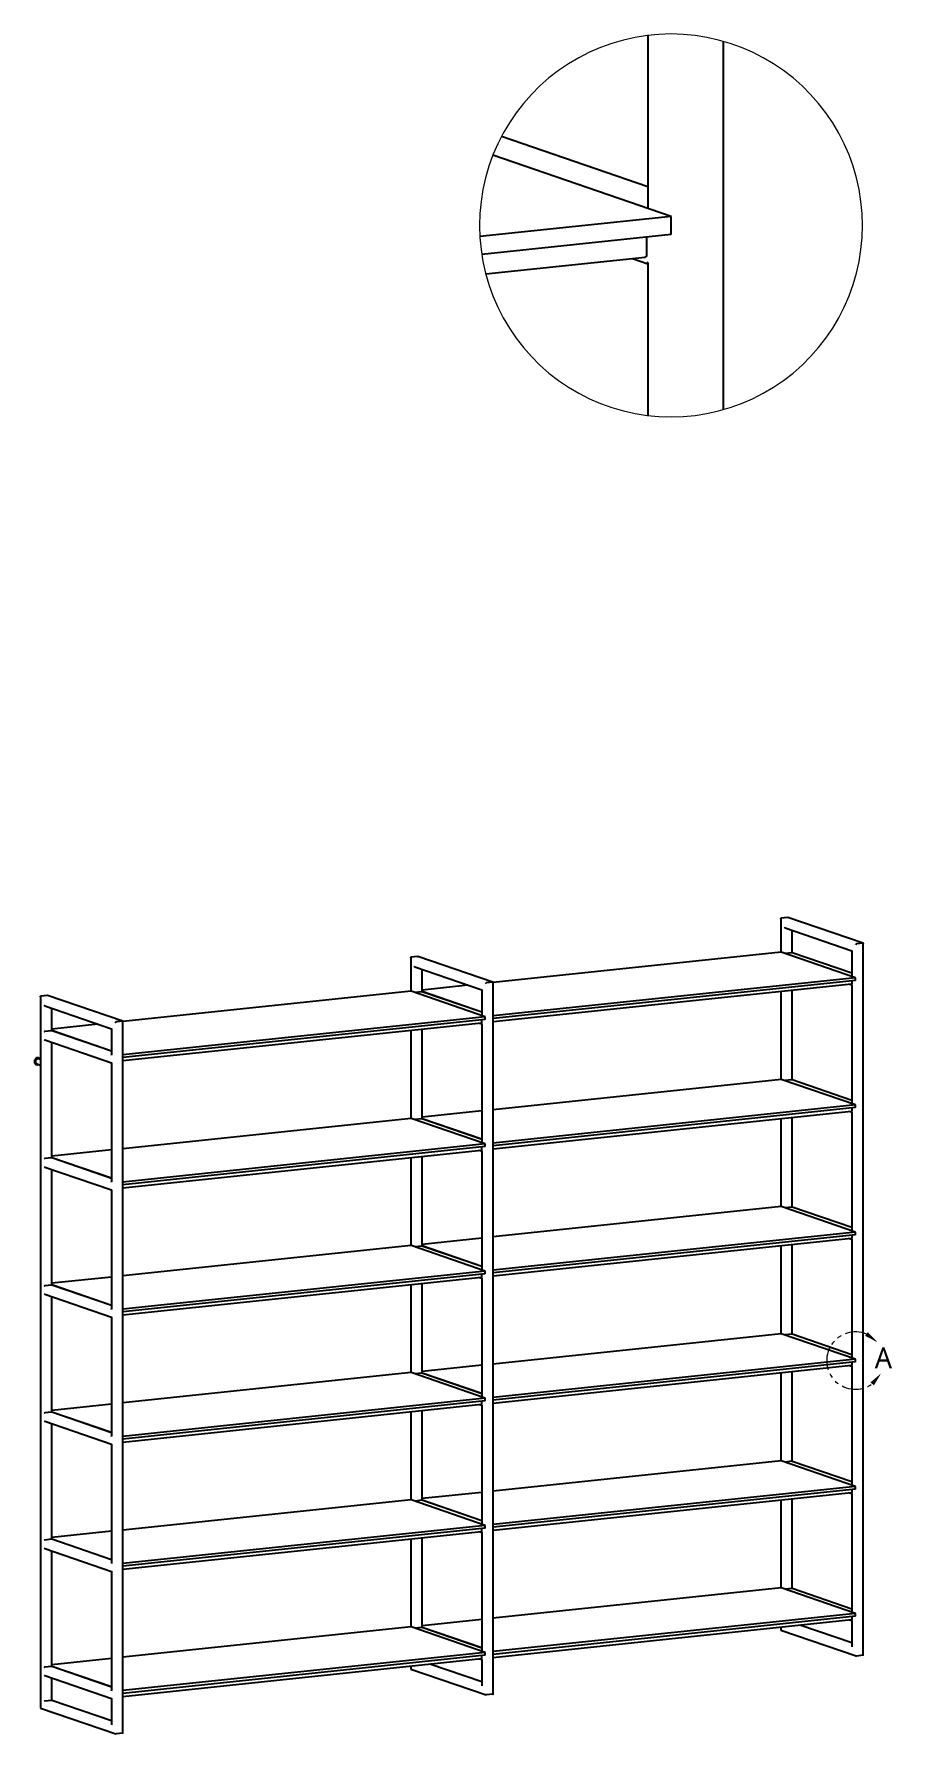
# Model space of a CAD drawing. Header units: millimetres. Extents: x 20 to 1420, y 6 to 408.
# Drawn here: x 1043.3 to 1167.5, y 161.8 to 407.9 of the extents above; entities that cross this region are included whole.
import ezdxf

# ---------------------------------------------------------------- set-up
doc = ezdxf.new("R2010")
doc.units = ezdxf.units.MM
doc.header["$LTSCALE"] = 12.7
doc.linetypes.add('ONS_PHANTOM', pattern=[0.5, 0.25, -0.05, 0.05, -0.05, 0.05, -0.05])
for name, color, linetype, lineweight in [('DETAIL_VIEW_BORDER', 7, 'Continuous', 15), ('DETAIL_VIEW_PARENT_BORDER', 7, 'ONS_PHANTOM', 15), ('SKETCHED_GEOMETRY', 7, 'Continuous', 15), ('Visible', 7, 'Continuous', 25)]:
    doc.layers.add(name, color=color, linetype=linetype, lineweight=lineweight)
doc.styles.add('Onshape-Standard', font='NotoSans-Regular.ttf')

msp = doc.modelspace()

# ---------------------------------------------------------------- linework, layer by layer
at = {"layer": 'DETAIL_VIEW_BORDER', "flags": 128}
msp.add_lwpolyline([(1163.22302, 380.15791), (1163.16832, 381.89851), (1163.00443, 383.63225), (1162.73201, 385.35228), (1162.35212, 387.0518), (1161.86627, 388.72412), (1161.27636, 390.36263), (1160.58475, 391.96087), (1159.79414, 393.51253), (1158.90766, 395.01148), (1157.92881, 396.45181), (1156.86145, 397.82784), (1155.7098, 399.13414), (1154.4784, 400.36554), (1153.17211, 401.51719), (1151.79608, 402.58455), (1150.35574, 403.5634), (1148.85679, 404.44987), (1147.30513, 405.24048), (1145.7069, 405.9321), (1144.06838, 406.522), (1142.39607, 407.00786), (1140.69654, 407.38774), (1138.97651, 407.66017), (1137.24278, 407.82406), (1135.50217, 407.87876), (1133.76156, 407.82406), (1132.02783, 407.66017), (1130.3078, 407.38774), (1128.60828, 407.00786), (1126.93596, 406.522), (1125.29745, 405.9321), (1123.69921, 405.24048), (1122.14755, 404.44987), (1120.6486, 403.5634), (1119.20826, 402.58455), (1117.83224, 401.51719), (1116.52594, 400.36554), (1115.29454, 399.13414), (1114.14289, 397.82784), (1113.07553, 396.45181), (1112.09668, 395.01148), (1111.21021, 393.51253), (1110.4196, 391.96087), (1109.72798, 390.36263), (1109.13808, 388.72412), (1108.65222, 387.0518), (1108.27233, 385.35228), (1107.99991, 383.63225), (1107.83602, 381.89851), (1107.78132, 380.15791), (1107.83602, 378.4173), (1107.99991, 376.68356), (1108.27233, 374.96354), (1108.65222, 373.26401), (1109.13808, 371.59169), (1109.72798, 369.95318), (1110.4196, 368.35494), (1111.21021, 366.80329), (1112.09668, 365.30433), (1113.07553, 363.864), (1114.14289, 362.48797), (1115.29454, 361.18168), (1116.52594, 359.95028), (1117.83224, 358.79863), (1119.20826, 357.73127), (1120.6486, 356.75242), (1122.14755, 355.86594), (1123.69921, 355.07533), (1125.29745, 354.38371), (1126.93596, 353.79381), (1128.60828, 353.30796), (1130.3078, 352.92807), (1132.02783, 352.65565), (1133.76156, 352.49176), (1135.50217, 352.43706), (1137.24278, 352.49176), (1138.97651, 352.65565), (1140.69654, 352.92807), (1142.39607, 353.30796), (1144.06838, 353.79381), (1145.7069, 354.38371), (1147.30513, 355.07533), (1148.85679, 355.86594), (1150.35574, 356.75242), (1151.79608, 357.73127), (1153.17211, 358.79863), (1154.4784, 359.95028), (1155.7098, 361.18168), (1156.86145, 362.48797), (1157.92881, 363.864), (1158.90766, 365.30433), (1159.79414, 366.80329), (1160.58475, 368.35494), (1161.27636, 369.95318), (1161.86627, 371.59169), (1162.35212, 373.26401), (1162.73201, 374.96354), (1163.00443, 376.68356), (1163.16832, 378.4173)], close=True, dxfattribs=at)
at = {"layer": 'DETAIL_VIEW_PARENT_BORDER', "color": 251, "lineweight": 13}
msp.add_arc((1162.19902, 215.83008), 4.15813, 67.1063959, 305.9865814, dxfattribs=at)
for points in [[(1165.40532, 218.47766), (1164.00029, 219.9395), (1163.60212, 219.40479)], [(1165.92173, 213.97766), (1164.37543, 212.66614), (1164.88437, 212.23553)]]:
    msp.add_solid(points, dxfattribs=at)
at = {"layer": 'Visible', "color": 7}
for p, q in [((1132.13139, 407.66996), (1132.13139, 382.62635)), ((1143.09834, 353.51199), (1143.09834, 406.80383)), ((1132.13139, 385.74373), (1110.96209, 393.02558)), ((1135.50217, 381.46687), (1109.71839, 390.33602)), ((1135.50217, 381.46687), (1107.83176, 378.55293)), ((1135.50217, 378.84895), (1135.50217, 381.46687)), ((1135.50217, 378.84895), (1108.11376, 375.96471)), ((1131.95183, 378.47506), (1131.95183, 375.9797)), ((1108.68943, 373.13595), (1131.76213, 375.56571)), ((1129.90436, 375.37007), (1132.13139, 374.60402)), ((1132.13139, 374.72314), (1132.13139, 352.64586))]:
    msp.add_line(p, q, dxfattribs=at)
at = {"layer": 'Visible'}
for p, q in [((1151.40548, 279.8353), (1151.40548, 274.94047)), ((1152.40666, 279.98714), (1151.44417, 279.88578)), ((1152.02235, 278.45406), (1161.69341, 275.12739)), ((1163.32155, 276.2383), (1152.43366, 279.98353)), ((1153.05053, 274.86274), (1153.05053, 278.10039)), ((1163.29976, 276.24011), (1162.33727, 276.13875)), ((1163.33845, 173.2099), (1163.33845, 276.21462)), ((1097.81223, 274.19146), (1097.81223, 269.29663)), ((1098.81341, 274.34329), (1097.85092, 274.24194)), ((1109.7283, 270.59446), (1098.84041, 274.33969)), ((1151.45117, 274.94528), (1109.74519, 270.55328)), ((1162.19902, 271.24822), (1151.45117, 274.94528)), ((1153.01184, 274.87036), (1152.04934, 274.76901)), ((1161.69341, 271.88975), (1153.03363, 274.86855)), ((1161.69341, 275.14526), (1161.69341, 271.42214)), ((1098.42909, 272.81022), (1108.10015, 269.48355)), ((1099.45727, 269.2189), (1099.45727, 272.45654)), ((1162.19902, 271.24822), (1109.74519, 265.72437)), ((1162.19902, 270.85553), (1109.74519, 265.33168)), ((1161.66647, 270.79945), (1161.66647, 270.42514)), ((1162.19902, 270.85553), (1162.19902, 271.24822)), ((1044.21897, 268.54762), (1044.21897, 165.5429)), ((1045.22016, 268.69945), (1044.25766, 268.59809)), ((1056.13504, 264.95061), (1045.24715, 268.69585)), ((1097.85791, 269.30144), (1056.15194, 264.90943)), ((1108.60577, 265.60438), (1097.85791, 269.30144)), ((1099.41858, 269.22652), (1098.45609, 269.12516)), ((1108.10015, 266.24591), (1099.44038, 269.22471)), ((1106.10481, 270.16991), (1099.45727, 269.46987)), ((1108.10015, 266.26971), (1099.45727, 269.2427)), ((1108.10015, 269.50142), (1108.10015, 265.7783)), ((1109.7065, 270.59627), (1108.74401, 270.49491)), ((1109.74519, 167.56606), (1109.74519, 270.57078)), ((1109.74519, 264.89827), (1161.63802, 270.36304)), ((1151.40548, 269.28547), (1151.40548, 256.53321)), ((1153.05053, 256.45547), (1153.05053, 269.45871)), ((1161.35935, 270.3337), (1161.69341, 270.21879)), ((1161.69341, 270.23666), (1161.69341, 253.01488)), ((1044.83584, 267.16638), (1054.5069, 263.83971)), ((1045.86402, 263.57506), (1045.86402, 266.8127)), ((1045.82533, 263.58268), (1044.86284, 263.48132)), ((1054.5069, 260.60206), (1045.84712, 263.58087)), ((1052.51156, 264.52607), (1045.86402, 263.82602)), ((1054.5069, 260.62586), (1045.86402, 263.59886)), ((1054.5069, 263.85758), (1054.5069, 260.10016)), ((1056.11325, 264.95243), (1055.15076, 264.85107)), ((1108.60577, 265.60438), (1056.15194, 260.08053)), ((1108.60577, 265.21169), (1056.15194, 259.68784)), ((1056.15194, 161.92222), (1056.15194, 264.92693)), ((1056.15194, 259.25443), (1108.04476, 264.7192)), ((1097.81223, 263.64163), (1097.81223, 250.88936)), ((1099.45727, 250.81163), (1099.45727, 263.81486)), ((1107.7661, 264.68986), (1108.10015, 264.57495)), ((1108.07322, 265.15561), (1108.07322, 264.7813)), ((1108.10015, 264.59282), (1108.10015, 247.37103)), ((1108.60577, 265.21169), (1108.60577, 265.60438)), ((1044.83584, 262.25777), (1054.5069, 258.93111)), ((1045.86402, 245.16779), (1045.86402, 261.9041)), ((1043.608, 258.69182), (1043.65641, 258.67517)), ((1043.69707, 258.79337), (1044.21897, 258.61385)), ((1043.98169, 259.62079), (1043.93327, 259.63744)), ((1044.21897, 259.40698), (1043.94103, 259.50259)), ((1054.5069, 258.94897), (1054.5069, 241.6929)), ((1151.45117, 256.53802), (1109.74519, 252.14601)), ((1162.19902, 252.84095), (1151.45117, 256.53802)), ((1153.01184, 256.4631), (1152.04934, 256.36174)), ((1161.69341, 253.48248), (1153.03363, 256.46129)), ((1108.10015, 251.97277), (1099.45727, 251.0626)), ((1162.19902, 252.84095), (1109.74519, 247.3171)), ((1162.19902, 252.44826), (1109.74519, 246.92441)), ((1109.74519, 246.49101), (1161.63802, 251.95578)), ((1153.05053, 238.04821), (1153.05053, 251.05144)), ((1161.35935, 251.92643), (1161.69341, 251.81153)), ((1161.66647, 252.39218), (1161.66647, 252.01788)), ((1161.69341, 251.82939), (1161.69341, 234.60761)), ((1162.19902, 252.44826), (1162.19902, 252.84095)), ((1097.85791, 250.89418), (1056.15194, 246.50217)), ((1108.60577, 247.19711), (1097.85791, 250.89418)), ((1099.41858, 250.81926), (1098.45609, 250.7179)), ((1108.10015, 247.83864), (1099.44038, 250.81744)), ((1108.10015, 247.86244), (1099.45727, 250.83543)), ((1151.40548, 250.8782), (1151.40548, 238.12594)), ((1054.5069, 246.32893), (1045.86402, 245.41876)), ((1108.60577, 247.19711), (1056.15194, 241.67326)), ((1108.60577, 246.80442), (1056.15194, 241.28057)), ((1056.15194, 240.84717), (1108.04476, 246.31194)), ((1107.7661, 246.28259), (1108.10015, 246.16768)), ((1108.07322, 246.74834), (1108.07322, 246.37404)), ((1108.10015, 246.18555), (1108.10015, 228.96377)), ((1108.60577, 246.80442), (1108.60577, 247.19711)), ((1044.83584, 243.85051), (1054.5069, 240.52384)), ((1045.82533, 245.17541), (1044.86284, 245.07406)), ((1054.5069, 242.1948), (1045.84712, 245.1736)), ((1054.5069, 242.2186), (1045.86402, 245.19159)), ((1097.81223, 245.23436), (1097.81223, 232.4821)), ((1099.45727, 232.40437), (1099.45727, 245.4076)), ((1045.86402, 226.76053), (1045.86402, 243.49683)), ((1054.5069, 240.54171), (1054.5069, 223.28563)), ((1151.45117, 238.13075), (1109.74519, 233.73875)), ((1162.19902, 234.43369), (1151.45117, 238.13075)), ((1153.01184, 238.05583), (1152.04934, 237.95448)), ((1161.69341, 235.07522), (1153.03363, 238.05402)), ((1162.19902, 234.43369), (1109.74519, 228.90984)), ((1162.19902, 234.041), (1109.74519, 228.51715)), ((1161.66647, 233.98492), (1161.66647, 233.61061)), ((1162.19902, 234.041), (1162.19902, 234.43369)), ((1097.85791, 232.48691), (1056.15194, 228.0949)), ((1108.60577, 228.78985), (1097.85791, 232.48691)), ((1099.41858, 232.41199), (1098.45609, 232.31063)), ((1108.10015, 229.43138), (1099.44038, 232.41018)), ((1108.10015, 233.56551), (1099.45727, 232.65534)), ((1108.10015, 229.45518), (1099.45727, 232.42817)), ((1109.74519, 228.08374), (1161.63802, 233.54852)), ((1151.40548, 232.47094), (1151.40548, 219.71868)), ((1153.05053, 219.64095), (1153.05053, 232.64418)), ((1161.35935, 233.51917), (1161.69341, 233.40426)), ((1161.69341, 233.42213), (1161.69341, 216.20035)), ((1045.82533, 226.76815), (1044.86284, 226.66679)), ((1054.5069, 223.78753), (1045.84712, 226.76634)), ((1054.5069, 227.92167), (1045.86402, 227.01149)), ((1054.5069, 223.81133), (1045.86402, 226.78433)), ((1108.60577, 228.78985), (1056.15194, 223.266)), ((1108.60577, 228.39716), (1056.15194, 222.87331)), ((1056.15194, 222.4399), (1108.04476, 227.90467)), ((1097.81223, 226.8271), (1097.81223, 214.07483)), ((1099.45727, 213.9971), (1099.45727, 227.00033)), ((1107.7661, 227.87533), (1108.10015, 227.76042)), ((1108.07322, 228.34108), (1108.07322, 227.96677)), ((1108.10015, 227.77829), (1108.10015, 210.5565)), ((1108.60577, 228.39716), (1108.60577, 228.78985)), ((1044.83584, 225.44324), (1054.5069, 222.11658)), ((1045.86402, 208.35326), (1045.86402, 225.08957)), ((1054.5069, 222.13444), (1054.5069, 204.87837)), ((1151.45117, 219.72349), (1109.74519, 215.33148)), ((1162.19902, 216.02642), (1151.45117, 219.72349)), ((1153.01184, 219.64857), (1152.04934, 219.54721)), ((1161.69341, 216.66795), (1153.03363, 219.64676)), ((1108.10015, 215.15824), (1099.45727, 214.24807)), ((1162.19902, 216.02642), (1109.74519, 210.50257)), ((1162.19902, 215.63374), (1109.74519, 210.10988)), ((1109.74519, 209.67648), (1161.63802, 215.14125)), ((1153.05053, 201.23368), (1153.05053, 214.23691)), ((1161.35935, 215.1119), (1161.69341, 214.997)), ((1161.66647, 215.57765), (1161.66647, 215.20335)), ((1161.69341, 215.01486), (1161.69341, 197.79308)), ((1162.19902, 215.63374), (1162.19902, 216.02642)), ((1097.85791, 214.07965), (1056.15194, 209.68764)), ((1108.60577, 210.38258), (1097.85791, 214.07965)), ((1099.41858, 214.00473), (1098.45609, 213.90337)), ((1108.10015, 211.02411), (1099.44038, 214.00292)), ((1108.10015, 211.04791), (1099.45727, 214.0209)), ((1151.40548, 214.06367), (1151.40548, 201.31141)), ((1054.5069, 209.5144), (1045.86402, 208.60423)), ((1108.60577, 210.38258), (1056.15194, 204.85873)), ((1108.60577, 209.98989), (1056.15194, 204.46604)), ((1056.15194, 204.03264), (1108.04476, 209.49741)), ((1107.7661, 209.46806), (1108.10015, 209.35315)), ((1108.07322, 209.93381), (1108.07322, 209.55951)), ((1108.10015, 209.37102), (1108.10015, 192.14924)), ((1108.60577, 209.98989), (1108.60577, 210.38258)), ((1044.83584, 207.03598), (1054.5069, 203.70931)), ((1045.82533, 208.36089), (1044.86284, 208.25953)), ((1054.5069, 205.38027), (1045.84712, 208.35907)), ((1054.5069, 205.40407), (1045.86402, 208.37706)), ((1097.81223, 208.41983), (1097.81223, 195.66757)), ((1099.45727, 195.58984), (1099.45727, 208.59307)), ((1045.86402, 189.946), (1045.86402, 206.6823)), ((1054.5069, 203.72718), (1054.5069, 186.4711)), ((1151.45117, 201.31622), (1109.74519, 196.92422)), ((1162.19902, 197.61916), (1151.45117, 201.31622)), ((1153.01184, 201.24131), (1152.04934, 201.13995)), ((1161.69341, 198.26069), (1153.03363, 201.23949)), ((1162.19902, 197.61916), (1109.74519, 192.09531)), ((1162.19902, 197.22647), (1109.74519, 191.70262)), ((1161.66647, 197.17039), (1161.66647, 196.79608)), ((1162.19902, 197.22647), (1162.19902, 197.61916)), ((1097.85791, 195.67238), (1056.15194, 191.28037)), ((1108.60577, 191.97532), (1097.85791, 195.67238)), ((1099.41858, 195.59746), (1098.45609, 195.4961)), ((1108.10015, 192.61685), (1099.44038, 195.59565)), ((1108.10015, 196.75098), (1099.45727, 195.84081)), ((1108.10015, 192.64065), (1099.45727, 195.61364)), ((1109.74519, 191.26921), (1161.63802, 196.73399)), ((1151.40548, 195.65641), (1151.40548, 182.90415)), ((1153.05053, 182.82642), (1153.05053, 195.82965)), ((1161.35935, 196.70464), (1161.69341, 196.58973)), ((1161.69341, 196.6076), (1161.69341, 179.38582)), ((1108.60577, 191.97532), (1056.15194, 186.45147)), ((1108.60577, 191.58263), (1108.60577, 191.97532)), ((1045.82533, 189.95362), (1044.86284, 189.85226)), ((1054.5069, 186.973), (1045.84712, 189.95181)), ((1054.5069, 191.10714), (1045.86402, 190.19697)), ((1054.5069, 186.9968), (1045.86402, 189.9698)), ((1108.60577, 191.58263), (1056.15194, 186.05878)), ((1056.15194, 185.62537), (1108.04476, 191.09014)), ((1097.81223, 190.01257), (1097.81223, 177.26031)), ((1099.45727, 177.18257), (1099.45727, 190.18581)), ((1107.7661, 191.0608), (1108.10015, 190.94589)), ((1108.07322, 191.52655), (1108.07322, 191.15224)), ((1108.10015, 190.96376), (1108.10015, 173.74197)), ((1044.83584, 188.62871), (1054.5069, 185.30205)), ((1045.86402, 171.53873), (1045.86402, 188.27504)), ((1054.5069, 185.31991), (1054.5069, 168.06384)), ((1151.45117, 182.90896), (1109.74519, 178.51695)), ((1162.19902, 179.21189), (1151.45117, 182.90896)), ((1153.01184, 182.83404), (1152.04934, 182.73268)), ((1161.69341, 179.85342), (1153.03363, 182.83223)), ((1097.85791, 177.26512), (1056.15194, 172.87311)), ((1108.60577, 173.56805), (1097.85791, 177.26512)), ((1108.10015, 178.34371), (1099.45727, 177.43354)), ((1108.10015, 174.23338), (1099.45727, 177.20637)), ((1162.19902, 179.21189), (1109.74519, 173.68804)), ((1162.19902, 178.81921), (1109.74519, 173.29536)), ((1109.74519, 172.86195), (1161.63802, 178.32672)), ((1151.40548, 177.24915), (1151.40548, 176.83059)), ((1161.69341, 174.94482), (1154.15322, 177.53851)), ((1161.35935, 178.29738), (1161.69341, 178.18247)), ((1161.66647, 178.76312), (1161.66647, 178.38882)), ((1161.69341, 178.20033), (1161.69341, 174.44292)), ((1162.19902, 178.81921), (1162.19902, 179.21189)), ((1099.41858, 177.1902), (1098.45609, 177.08884)), ((1108.10015, 174.20958), (1099.44038, 177.18839)), ((1151.42238, 176.80691), (1162.31027, 173.06167)), ((1054.5069, 172.69987), (1045.86402, 171.7897)), ((1108.60577, 173.56805), (1056.15194, 168.0442)), ((1108.60577, 173.17536), (1056.15194, 167.65151)), ((1056.15194, 167.21811), (1108.04476, 172.68288)), ((1107.7661, 172.65353), (1108.10015, 172.53862)), ((1108.07322, 173.11928), (1108.07322, 172.74498)), ((1108.10015, 172.55649), (1108.10015, 168.79907)), ((1108.60577, 173.17536), (1108.60577, 173.56805)), ((1163.29976, 173.15943), (1162.33727, 173.05807)), ((1044.83584, 170.22145), (1054.5069, 166.89478)), ((1045.82533, 171.54636), (1044.86284, 171.445)), ((1054.5069, 168.56574), (1045.84712, 171.54454)), ((1054.5069, 168.58954), (1045.86402, 171.56253)), ((1045.86402, 166.63013), (1045.86402, 169.86777)), ((1097.81223, 171.6053), (1097.81223, 171.18674)), ((1097.82913, 171.16307), (1108.71702, 167.41783)), ((1108.10015, 169.30098), (1100.55996, 171.89466)), ((1109.7065, 167.51559), (1108.74401, 167.41423)), ((1044.23587, 165.51922), (1055.12376, 161.77399)), ((1045.82533, 166.63775), (1044.86284, 166.53639)), ((1054.5069, 163.65714), (1045.84712, 166.63594)), ((1054.5069, 166.91265), (1054.5069, 163.15523)), ((1056.11325, 161.87174), (1055.15076, 161.77039))]:
    msp.add_line(p, q, dxfattribs=at)
at = {"layer": 'Visible', "color": 7, "flags": 128}
msp.add_lwpolyline([(1132.13139, 374.72314), (1132.13847, 374.78256), (1132.1595, 374.84702), (1132.1939, 374.91471)], dxfattribs=at)
at = {"layer": 'Visible', "color": 7, "extrusion": (0, 0, -1)}
msp.add_ellipse((1131.70976, 376.06296), major_axis=(-0.05236, 0.49725), ratio=0.475287896, start_param=1.788842209, end_param=3.141592654, dxfattribs=at)
at = {"layer": 'Visible', "extrusion": (0, 0, -1)}
for centre, major_axis, ratio, start_param, end_param in [((1151.48048, 279.79966), (-0.05623, 0.0788), 0.629804673, 5.054653411, 6.625449737), ((1152.01303, 278.53658), (-0.05623, 0.0788), 0.629804673, 3.864747317, 5.054653411), ((1152.44297, 279.90102), (-0.05623, 0.0788), 0.629804673, 6.625449737, 7.006339971), ((1162.30096, 276.07761), (-0.07065, -0.05041), 0.499332158, 7.130826971, 8.701623297), ((1163.26345, 276.17897), (-0.07065, -0.05041), 0.499332158, 8.701623297, 9.767042391), ((1097.88723, 274.15582), (-0.05623, 0.0788), 0.629804673, 5.054653411, 6.625449737), ((1098.84972, 274.25717), (-0.05623, 0.0788), 0.629804673, 6.625449737, 7.006339971), ((1161.76841, 275.18091), (-0.07065, -0.05041), 0.499332158, 6.625449737, 7.130826971), ((1098.41978, 272.89274), (-0.05623, 0.0788), 0.629804673, 3.864747317, 5.054653411), ((1044.29397, 268.51197), (-0.05623, 0.0788), 0.629804673, 5.054653411, 6.625449737), ((1045.25647, 268.61333), (-0.05623, 0.0788), 0.629804673, 6.625449737, 7.006339971), ((1108.17515, 269.53707), (-0.07065, -0.05041), 0.499332158, 6.625449737, 7.130826971), ((1108.7077, 270.43377), (-0.07065, -0.05041), 0.499332158, 7.130826971, 8.701623297), ((1109.67019, 270.53513), (-0.07065, -0.05041), 0.499332158, 8.701623297, 9.767042391), ((1161.63016, 270.43763), (-0.00785, 0.07459), 0.475287896, 1.788842209, 3.141592654), ((1161.76841, 270.2723), (-0.07065, -0.05041), 0.499332158, 6.625449737, 7.130826971), ((1044.82653, 267.24889), (-0.05623, 0.0788), 0.629804673, 3.864747317, 5.054653411), ((1054.5819, 263.89322), (-0.07065, -0.05041), 0.499332158, 6.625449737, 7.130826971), ((1055.11445, 264.78993), (-0.07065, -0.05041), 0.499332158, 7.130826971, 8.701623297), ((1056.07694, 264.89129), (-0.07065, -0.05041), 0.499332158, 8.701623297, 9.767042391), ((1108.03691, 264.79379), (-0.00785, 0.07459), 0.475287896, 1.788842209, 3.141592654), ((1108.17515, 264.62846), (-0.07065, -0.05041), 0.499332158, 6.625449737, 7.130826971), ((1054.5819, 260.06451), (-0.05623, 0.0788), 0.629804673, 5.054653411, 5.560030644), ((1054.5819, 258.98462), (-0.07065, -0.05041), 0.499332158, 6.625449737, 7.130826971), ((1161.63016, 252.03037), (-0.00785, 0.07459), 0.475287896, 1.788842209, 3.141592654), ((1161.76841, 251.86504), (-0.07065, -0.05041), 0.499332158, 6.625449737, 7.130826971), ((1108.03691, 246.38653), (-0.00785, 0.07459), 0.475287896, 1.788842209, 3.141592654), ((1108.17515, 246.2212), (-0.07065, -0.05041), 0.499332158, 6.625449737, 7.130826971), ((1054.5819, 241.65725), (-0.05623, 0.0788), 0.629804673, 5.054653411, 5.560030644), ((1054.5819, 240.57736), (-0.07065, -0.05041), 0.499332158, 6.625449737, 7.130826971), ((1161.63016, 233.6231), (-0.00785, 0.07459), 0.475287896, 1.788842209, 3.141592654), ((1161.76841, 233.45778), (-0.07065, -0.05041), 0.499332158, 6.625449737, 7.130826971), ((1108.03691, 227.97926), (-0.00785, 0.07459), 0.475287896, 1.788842209, 3.141592654), ((1108.17515, 227.81393), (-0.07065, -0.05041), 0.499332158, 6.625449737, 7.130826971), ((1054.5819, 223.24998), (-0.05623, 0.0788), 0.629804673, 5.054653411, 5.560030644), ((1054.5819, 222.17009), (-0.07065, -0.05041), 0.499332158, 6.625449737, 7.130826971), ((1161.63016, 215.21584), (-0.00785, 0.07459), 0.475287896, 1.788842209, 3.141592654), ((1161.76841, 215.05051), (-0.07065, -0.05041), 0.499332158, 6.625449737, 7.130826971), ((1108.03691, 209.572), (-0.00785, 0.07459), 0.475287896, 1.788842209, 3.141592654), ((1108.17515, 209.40667), (-0.07065, -0.05041), 0.499332158, 6.625449737, 7.130826971), ((1054.5819, 204.84272), (-0.05623, 0.0788), 0.629804673, 5.054653411, 5.560030644), ((1054.5819, 203.76283), (-0.07065, -0.05041), 0.499332158, 6.625449737, 7.130826971), ((1161.63016, 196.80857), (-0.00785, 0.07459), 0.475287896, 1.788842209, 3.141592654), ((1161.76841, 196.64325), (-0.07065, -0.05041), 0.499332158, 6.625449737, 7.130826971), ((1108.03691, 191.16473), (-0.00785, 0.07459), 0.475287896, 1.788842209, 3.141592654), ((1108.17515, 190.9994), (-0.07065, -0.05041), 0.499332158, 6.625449737, 7.130826971), ((1054.5819, 186.43545), (-0.05623, 0.0788), 0.629804673, 5.054653411, 5.560030644), ((1054.5819, 185.35556), (-0.07065, -0.05041), 0.499332158, 6.625449737, 7.130826971), ((1161.63016, 178.40131), (-0.00785, 0.07459), 0.475287896, 1.788842209, 3.141592654), ((1161.76841, 178.23598), (-0.07065, -0.05041), 0.499332158, 6.625449737, 7.130826971), ((1108.03691, 172.75747), (-0.00785, 0.07459), 0.475287896, 1.788842209, 3.141592654), ((1108.17515, 172.59214), (-0.07065, -0.05041), 0.499332158, 6.625449737, 7.130826971), ((1054.5819, 168.02819), (-0.05623, 0.0788), 0.629804673, 5.054653411, 5.560030644), ((1054.5819, 166.9483), (-0.07065, -0.05041), 0.499332158, 6.625449737, 7.130826971)]:
    msp.add_ellipse(centre, major_axis=major_axis, ratio=ratio, start_param=start_param, end_param=end_param, dxfattribs=at)
at = {"layer": 'Visible'}
for centre, major_axis, ratio, start_param, end_param in [((1152.01303, 274.70787), (-0.07065, -0.05041), 0.499332158, 10.147932624, 10.747566726), ((1152.97553, 274.80923), (-0.07065, -0.05041), 0.499332158, 9.767042391, 10.147932624), ((1098.41978, 269.06402), (-0.07065, -0.05041), 0.499332158, 3.864747317, 4.464381419), ((1099.38227, 269.16538), (-0.07065, -0.05041), 0.499332158, 9.767042391, 10.147932624), ((1044.82653, 263.42018), (-0.07065, -0.05041), 0.499332158, 10.147932624, 11.718728951), ((1045.78902, 263.52154), (-0.07065, -0.05041), 0.499332158, 9.767042391, 10.147932624), ((1044.82653, 262.34029), (-0.05623, 0.0788), 0.629804673, 7.511717204, 8.701623297), ((1043.77063, 259.16463), (0.16264, 0.47281), 0.858997739, 0, 3.141592654), ((1043.81905, 259.14798), (0.16264, 0.47281), 0.858997739, 5.560451059, 10.147512209), ((1043.81905, 259.14798), (0.12198, 0.35461), 0.858997739, 0, 3.141592654), ((1152.01303, 256.3006), (-0.07065, -0.05041), 0.499332158, 3.864747317, 4.464381419), ((1152.97553, 256.40196), (-0.07065, -0.05041), 0.499332158, 9.767042391, 10.147932624), ((1098.41978, 250.65676), (-0.07065, -0.05041), 0.499332158, 3.864747317, 4.464381419), ((1099.38227, 250.75812), (-0.07065, -0.05041), 0.499332158, 9.767042391, 10.147932624), ((1044.82653, 245.01292), (-0.07065, -0.05041), 0.499332158, 10.147932624, 11.718728951), ((1044.82653, 243.93302), (-0.05623, 0.0788), 0.629804673, 7.511717204, 8.701623297), ((1045.78902, 245.11428), (-0.07065, -0.05041), 0.499332158, 9.767042391, 10.147932624), ((1152.01303, 237.89334), (-0.07065, -0.05041), 0.499332158, 10.147932624, 10.747566726), ((1152.97553, 237.9947), (-0.07065, -0.05041), 0.499332158, 9.767042391, 10.147932624), ((1098.41978, 232.24949), (-0.07065, -0.05041), 0.499332158, 3.864747317, 4.464381419), ((1099.38227, 232.35085), (-0.07065, -0.05041), 0.499332158, 9.767042391, 10.147932624), ((1044.82653, 226.60565), (-0.07065, -0.05041), 0.499332158, 10.147932624, 11.718728951), ((1045.78902, 226.70701), (-0.07065, -0.05041), 0.499332158, 9.767042391, 10.147932624), ((1044.82653, 225.52576), (-0.05623, 0.0788), 0.629804673, 7.511717204, 8.701623297), ((1152.01303, 219.48607), (-0.07065, -0.05041), 0.499332158, 10.147932624, 10.747566726), ((1152.97553, 219.58743), (-0.07065, -0.05041), 0.499332158, 9.767042391, 10.147932624), ((1098.41978, 213.84223), (-0.07065, -0.05041), 0.499332158, 3.864747317, 4.464381419), ((1099.38227, 213.94359), (-0.07065, -0.05041), 0.499332158, 9.767042391, 10.147932624), ((1044.82653, 208.19839), (-0.07065, -0.05041), 0.499332158, 3.864747317, 5.435543644), ((1044.82653, 207.11849), (-0.05623, 0.0788), 0.629804673, 7.511717204, 8.701623297), ((1045.78902, 208.29975), (-0.07065, -0.05041), 0.499332158, 9.767042391, 10.147932624), ((1152.01303, 201.07881), (-0.07065, -0.05041), 0.499332158, 3.864747317, 4.464381419), ((1152.97553, 201.18017), (-0.07065, -0.05041), 0.499332158, 9.767042391, 10.147932624), ((1098.41978, 195.43497), (-0.07065, -0.05041), 0.499332158, 3.864747317, 4.464381419), ((1099.38227, 195.53632), (-0.07065, -0.05041), 0.499332158, 9.767042391, 10.147932624), ((1044.82653, 189.79112), (-0.07065, -0.05041), 0.499332158, 3.864747317, 5.435543644), ((1045.78902, 189.89248), (-0.07065, -0.05041), 0.499332158, 9.767042391, 10.147932624), ((1044.82653, 188.71123), (-0.05623, 0.0788), 0.629804673, 7.511717204, 8.701623297), ((1152.01303, 182.67154), (-0.07065, -0.05041), 0.499332158, 3.864747317, 4.464381419), ((1152.97553, 182.7729), (-0.07065, -0.05041), 0.499332158, 9.767042391, 10.147932624), ((1098.41978, 177.0277), (-0.07065, -0.05041), 0.499332158, 3.864747317, 4.464381419), ((1099.38227, 177.12906), (-0.07065, -0.05041), 0.499332158, 9.767042391, 10.147932624), ((1151.48048, 176.86623), (0.07065, 0.05041), 0.499332158, 8.577136297, 9.767042391), ((1161.76841, 174.40727), (-0.05623, 0.0788), 0.629804673, 7.006339971, 7.511717204), ((1162.30096, 173.14419), (-0.05623, 0.0788), 0.629804673, 7.511717204, 9.08251353), ((1163.26345, 173.24555), (-0.05623, 0.0788), 0.629804673, 9.08251353, 10.147932624), ((1044.82653, 171.38386), (-0.07065, -0.05041), 0.499332158, 10.147932624, 11.718728951), ((1044.82653, 170.30397), (-0.05623, 0.0788), 0.629804673, 7.511717204, 8.701623297), ((1045.78902, 171.48522), (-0.07065, -0.05041), 0.499332158, 9.767042391, 10.147932624), ((1097.88723, 171.22239), (0.07065, 0.05041), 0.499332158, 8.577136297, 9.767042391), ((1108.17515, 168.76343), (-0.05623, 0.0788), 0.629804673, 7.006339971, 7.511717204), ((1108.7077, 167.50035), (-0.05623, 0.0788), 0.629804673, 7.511717204, 9.08251353), ((1109.67019, 167.60171), (-0.05623, 0.0788), 0.629804673, 9.08251353, 10.147932624), ((1044.29397, 165.57855), (0.07065, 0.05041), 0.499332158, 8.577136297, 9.767042391), ((1044.82653, 166.47525), (0.07065, 0.05041), 0.499332158, 7.006339971, 8.577136297), ((1045.78902, 166.57661), (0.07065, 0.05041), 0.499332158, 6.625449737, 7.006339971), ((1054.5819, 163.11959), (-0.05623, 0.0788), 0.629804673, 7.006339971, 7.511717204), ((1055.11445, 161.8565), (-0.05623, 0.0788), 0.629804673, 7.511717204, 9.08251353), ((1056.07694, 161.95786), (-0.05623, 0.0788), 0.629804673, 9.08251353, 10.147932624)]:
    msp.add_ellipse(centre, major_axis=major_axis, ratio=ratio, start_param=start_param, end_param=end_param, dxfattribs=at)

# ---------------------------------------------------------------- texts
at = {"layer": 'SKETCHED_GEOMETRY', "color": 251, "insert": (1165.00261, 217.72766), "char_height": 3, "width": 2.6750681, "attachment_point": 1, "style": 'Onshape-Standard'}
msp.add_mtext('\\fNoto Sans|b0|i0|c0|p0;\\W1.0000000000;\\T1.0000000000;\\o\\lA', dxfattribs=at)

doc.saveas('drawing.dxf')
